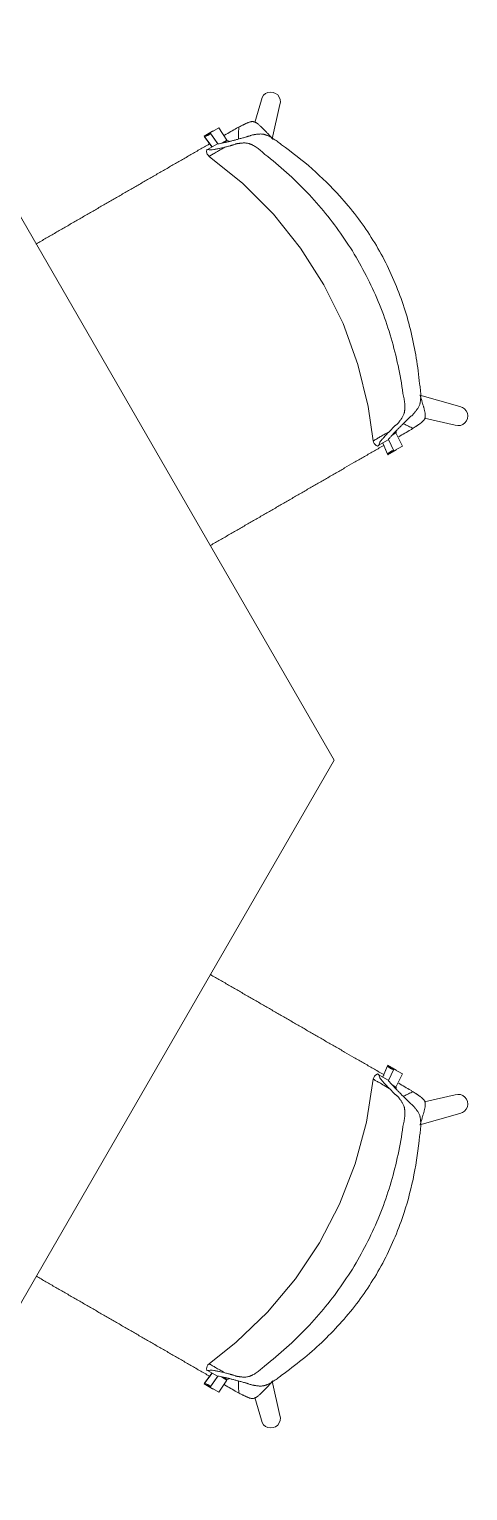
# Model space of a CAD drawing. Header units: millimetres. Extents: x 155927 to 326028, y -36033 to 97293.
# Drawn here: x 182875 to 183472, y 22766 to 24758 of the extents above; entities that cross this region are included whole.
import ezdxf

# ---------------------------------------------------------------- set-up
doc = ezdxf.new("R2010")
doc.units = ezdxf.units.MM
doc.header["$MEASUREMENT"] = 0
doc.layers.add('I-FURN', color=8, linetype='CONTINUOUS', lineweight=9)

msp = doc.modelspace()

# ---------------------------------------------------------------- linework, layer by layer
at = {"layer": 'I-FURN'}
for p, q in [((183290.3, 23762), (182715.3, 24757.9)), ((183191, 24661.6), (183182.3, 24631)), ((183205.9, 24608.6), (183216.3, 24655.2)), ((183121.4, 24616.8), (183133, 24623.5)), ((183133, 24623.5), (183144.1, 24606.9)), ((183124.4, 24618.9), (183112.9, 24612.3)), ((183112.9, 24612.3), (183123.8, 24597.6)), ((183113.3, 24611.4), (183123.7, 24597.6)), ((183130.1, 24601.3), (183118.3, 24594.5)), ((183131.7, 24601.6), (183121.4, 24616.8)), ((183131.6, 24601.6), (183121.9, 24616)), ((183144.1, 24606.9), (183136.5, 24602.5)), ((183144.6, 24606.1), (183139.5, 24603.2)), ((183116.3, 24591.3), (183116.5, 24593.4)), ((183116.7, 24589), (183116.3, 24591.3)), ((183117.3, 24587.6), (183116.7, 24589)), ((183118.3, 24586.1), (183117.3, 24587.6)), ((183119.7, 24584.7), (183118.3, 24586.1)), ((183119.7, 24584.7), (183165.7, 24547.6)), ((183165.7, 24547.6), (183207.4, 24505.8)), ((183207.4, 24505.8), (183244.4, 24459.6)), ((183244.4, 24459.6), (183276.1, 24409.7)), ((183276.1, 24409.7), (183302.3, 24356.7)), ((183302.3, 24356.7), (183322.6, 24301.2)), ((183322.6, 24301.2), (183336.8, 24243.8)), ((183336.8, 24243.8), (183343.6, 24197)), ((183461.6, 24243.7), (183407.1, 24259.2)), ((183413.4, 24227.7), (183455.2, 24218.4)), ((183369.4, 24204.9), (183374.5, 24207.8)), ((183371.5, 24207.2), (183374.1, 24208.7)), ((183374.5, 24207.8), (183383.3, 24189.9)), ((183343.6, 24197), (183344, 24195.1)), ((183344, 24195.1), (183344.9, 24193.4)), ((183344.9, 24193.4), (183345.8, 24192.3)), ((183345.8, 24192.3), (183347.6, 24190.8)), ((183347.6, 24190.8), (183349.5, 24189.9)), ((183363.1, 24197.7), (183351.3, 24190.9)), ((183356.6, 24194), (183363, 24178.9)), ((183356.7, 24194), (183363.5, 24178.1)), ((183363.5, 24178.1), (183375, 24184.8)), ((183371.7, 24183.2), (183364.1, 24198.9)), ((183383.3, 24189.9), (183371.7, 24183.2)), ((182715.4, 22766.1), (183290.3, 23762)), ((183363, 23345), (183356.6, 23330)), ((183363.5, 23345.9), (183356.7, 23330)), ((183375, 23339.2), (183363.5, 23345.9)), ((183343.6, 23327), (183334.4, 23268.6)), ((183344.1, 23329.1), (183343.6, 23327)), ((183345.3, 23331.1), (183344.1, 23329.1)), ((183346.3, 23332.2), (183345.3, 23331.1)), ((183347.8, 23333.3), (183346.3, 23332.2)), ((183349.5, 23334.1), (183347.8, 23333.3)), ((183351.3, 23333.1), (183363.1, 23326.3)), ((183364.1, 23325.1), (183371.7, 23340.7)), ((183371.7, 23340.7), (183383.3, 23334.1)), ((183383.3, 23334.1), (183374.5, 23316.1)), ((183374.5, 23316.1), (183369.4, 23319.1)), ((183374.1, 23315.3), (183371.5, 23316.8)), ((183455.2, 23305.6), (183413.4, 23296.3)), ((183334.4, 23268.6), (183319, 23211.6)), ((183407.1, 23264.8), (183461.6, 23280.3)), ((183319, 23211.6), (183297.5, 23156.5)), ((183297.5, 23156.5), (183270.2, 23104)), ((183270.2, 23104), (183237.4, 23054.9)), ((183237.4, 23054.9), (183199.4, 23009.5)), ((183199.4, 23009.5), (183156.8, 22968.5)), ((183156.8, 22968.5), (183119.7, 22939.2)), ((183123.8, 22926.3), (183112.9, 22911.7)), ((183123.7, 22926.4), (183113.3, 22912.6)), ((183116.3, 22932.4), (183116.6, 22934.3)), ((183116.5, 22930.6), (183116.3, 22932.4)), ((183116.6, 22934.3), (183117, 22935.7)), ((183117, 22935.7), (183118.2, 22937.7)), ((183118.2, 22937.7), (183119.7, 22939.2)), ((183118.3, 22929.5), (183130.1, 22922.7)), ((183112.9, 22911.7), (183124.4, 22905.1)), ((183121.4, 22907.1), (183131.7, 22922.4)), ((183133, 22900.5), (183121.4, 22907.1)), ((183121.9, 22908), (183131.6, 22922.4)), ((183144.1, 22917), (183133, 22900.5)), ((183136.5, 22921.5), (183144.1, 22917)), ((183139.5, 22920.8), (183144.6, 22917.9)), ((183216.3, 22868.8), (183205.9, 22915.4)), ((183182.3, 22893), (183191, 22862.4))]:
    msp.add_line(p, q, dxfattribs=at)
for centre, start, end in [((183203.9, 24659.2), 341.9896, 169.6059), ((183459.2, 24230.8), 251.9662, 79.5824), ((183459.2, 23293.2), 280.4176, 108.0338), ((183203.9, 22864.8), 190.3941, 18.0104)]:
    msp.add_arc(centre, 13.1, start, end, dxfattribs=at)
for centre, major_axis, start_param, end_param in [((183109.3, 24629.2), (-8.7, 15.1), 2.819103, 3.398599), ((183109.7, 24628.4), (-8.7, 15.1), 2.819103, 3.398599), ((183120.8, 24635.9), (-8.7, 15.1), 2.819103, 2.902745), ((183376, 24167.4), (-8.7, 15.1), 6.026179, 6.605675), ((183376.4, 24166.5), (-8.7, 15.1), 6.026179, 6.605675), ((183376, 23356.6), (-8.7, -15.1), 5.960696, 6.540192), ((183376.4, 23357.5), (-8.7, -15.1), 5.960696, 6.540192), ((183109.3, 22894.7), (-8.7, -15.1), 2.884586, 3.464082), ((183109.7, 22895.6), (-8.7, -15.1), 2.884586, 3.464082), ((183120.8, 22888.1), (-8.7, -15.1), 3.380441, 3.464082)]:
    msp.add_ellipse(centre, major_axis=major_axis, ratio=0.978487, start_param=start_param, end_param=end_param, dxfattribs=at)
for points in [[(183140.9, 24613.6), (183146.6, 24616.9), (183152, 24620), (183157.3, 24623.1)], [(183157.3, 24623.1), (183157.9, 24623.4), (183159, 24624), (183160.2, 24624.5), (183160.8, 24624.8)], [(183130.1, 24601.3), (183131.2, 24601.5), (183133.6, 24601.9), (183136.2, 24602.4), (183137.5, 24602.7)], [(183206.7, 24607.8), (183205.9, 24608.8), (183205.1, 24609.7), (183204.3, 24610.7)], [(183204.3, 24610.7), (183205.1, 24609.7), (183205.9, 24608.8), (183206.6, 24607.9)], [(183118.3, 24594.5), (183117.8, 24594.2), (183117.1, 24593.8), (183116.5, 24593.4), (183116.4, 24593.4), (183116.8, 24593.6), (183117.2, 24593.8)], [(183141.3, 24597.2), (183139.3, 24596.7), (183135.4, 24595.7), (183130.3, 24594.7), (183125.9, 24593.9), (183122.3, 24593.5), (183119.7, 24593.7), (183118.7, 24594.2), (183118.3, 24594.5)], [(183351.3, 24190.9), (183351.2, 24191.4), (183351.4, 24192.5), (183352.5, 24194.9), (183354.6, 24197.8), (183357.5, 24201.2), (183360.9, 24205.1), (183363.7, 24208), (183365.2, 24209.4)], [(183368.1, 24203.4), (183367.1, 24202.4), (183365.4, 24200.4), (183363.8, 24198.6), (183363.1, 24197.7)], [(183394.6, 24212), (183389.3, 24209), (183383.9, 24205.8), (183378.2, 24202.5)], [(183397.9, 24214.1), (183397.3, 24213.8), (183396.3, 24213.1), (183395.2, 24212.4), (183394.6, 24212)], [(183350.2, 24190.2), (183349.8, 24190.1), (183349.4, 24189.8), (183349.5, 24189.9), (183350.1, 24190.2), (183350.8, 24190.6), (183351.3, 24190.9)], [(183351.3, 23333.1), (183350.8, 23333.4), (183350.1, 23333.8), (183349.5, 23334.1), (183349.4, 23334.2), (183349.8, 23333.9), (183350.2, 23333.7)], [(183365.2, 23314.5), (183363.7, 23316), (183360.9, 23318.9), (183357.5, 23322.8), (183354.6, 23326.2), (183352.5, 23329.1), (183351.4, 23331.5), (183351.2, 23332.6), (183351.3, 23333.1)], [(183363.1, 23326.3), (183363.8, 23325.4), (183365.4, 23323.6), (183367.1, 23321.6), (183368.1, 23320.6)], [(183378.2, 23321.4), (183383.9, 23318.2), (183389.3, 23315), (183394.6, 23312)], [(183394.6, 23312), (183395.2, 23311.6), (183396.3, 23310.9), (183397.3, 23310.2), (183397.9, 23309.9)], [(183117.2, 22930.2), (183116.8, 22930.4), (183116.4, 22930.6), (183116.5, 22930.5), (183117.1, 22930.2), (183117.8, 22929.8), (183118.3, 22929.5)], [(183118.3, 22929.5), (183118.7, 22929.8), (183119.7, 22930.2), (183122.3, 22930.5), (183125.9, 22930.1), (183130.3, 22929.3), (183135.4, 22928.3), (183139.3, 22927.3), (183141.3, 22926.8)], [(183137.5, 22921.2), (183136.2, 22921.5), (183133.6, 22922.1), (183131.2, 22922.5), (183130.1, 22922.7)], [(183157.3, 22900.9), (183152, 22903.9), (183146.6, 22907.1), (183140.9, 22910.3)], [(183206.6, 22916.1), (183205.9, 22915.2), (183205.1, 22914.2), (183204.3, 22913.3)], [(183204.3, 22913.3), (183205.1, 22914.3), (183205.9, 22915.2), (183206.7, 22916.1)], [(183160.8, 22899.1), (183160.2, 22899.4), (183159, 22900), (183157.9, 22900.6), (183157.3, 22900.9)]]:
    msp.add_open_spline(points, degree=3, dxfattribs=at)
for points, knots in [([(183160.8, 24624.8), (183160.3, 24622.4), (183159.8, 24617.7), (183159.7, 24612.2), (183159.9, 24609.1), (183160, 24608.2)], [0, 0, 0, 0, 0.02777778, 0.05555556, 0.06696683, 0.06696683, 0.06696683, 0.06696683]), ([(183160.8, 24624.8), (183161.7, 24625.3), (183163.2, 24626.1), (183164.9, 24626.9), (183165.9, 24627.4), (183166.7, 24627.8), (183167.4, 24628.1), (183168.3, 24628.6), (183169.4, 24629.1), (183170.5, 24629.6), (183171.3, 24630), (183171.8, 24630.2), (183172.2, 24630.4), (183172.5, 24630.5), (183173, 24630.7), (183173.9, 24631), (183175, 24631.5), (183176.3, 24631.8), (183177.6, 24632.1), (183179, 24632.1), (183180.5, 24632), (183181.7, 24631.6), (183182.7, 24631.1), (183183.4, 24630.8), (183184.1, 24630.4), (183185.1, 24629.8), (183186.2, 24628.9), (183187.6, 24627.8), (183189, 24626.5), (183190.4, 24625.3), (183191.5, 24624.2), (183192.7, 24623), (183193.9, 24621.8), (183195.2, 24620.4), (183197, 24618.6), (183200.1, 24615.3), (183202.7, 24612.4), (183204.3, 24610.7)], [0, 0, 0, 0, 0.0625, 0.09375, 0.109375, 0.125, 0.140625, 0.15625, 0.1875, 0.21875, 0.234375, 0.242188, 0.25, 0.257812, 0.265625, 0.28125, 0.3125, 0.34375, 0.375, 0.40625, 0.4375, 0.46875, 0.484375, 0.5, 0.515625, 0.53125, 0.5625, 0.59375, 0.625, 0.65625, 0.6875, 0.71875, 0.75, 0.78125, 0.8125, 0.875, 1, 1, 1, 1]), ([(182883.9, 24465.2), (182884.1, 24465.3), (182888.5, 24467.9), (182897.5, 24473.1), (182910.7, 24480.7), (182923.8, 24488.3), (182934.7, 24494.6), (182943.5, 24499.6), (182950.1, 24503.5), (182956.7, 24507.3), (182965.4, 24512.3), (182976.1, 24518.5), (182986.8, 24524.6), (182995.4, 24529.6), (183002, 24533.4), (183008.5, 24537.2), (183017.2, 24542.2), (183027.9, 24548.4), (183038.7, 24554.6), (183047.5, 24559.7), (183054.1, 24563.5), (183060.8, 24567.4), (183069.5, 24572.4), (183080.3, 24578.6), (183093.4, 24586.2), (183106.7, 24593.9), (183116, 24599.3), (183120.9, 24602), (183121.3, 24602.3)], [-0.751114, -0.751114, -0.751114, -0.751114, -0.75, -0.7142857, -0.6785714, -0.6428571, -0.6071429, -0.5892857, -0.5714286, -0.5535714, -0.5357143, -0.5, -0.4642857, -0.4464286, -0.4285714, -0.4107143, -0.3928571, -0.3571429, -0.3214286, -0.3035714, -0.2857143, -0.2678571, -0.25, -0.2142857, -0.1785714, -0.1428571, -0.1071429, -0.103964, -0.103964, -0.103964, -0.103964]), ([(183137.5, 24602.7), (183139.5, 24603.1), (183142.8, 24603.8), (183147.9, 24605.1), (183152, 24606.1), (183156.2, 24607.2), (183160.7, 24608.5), (183164.7, 24609.6), (183168.1, 24610.5), (183170.2, 24611), (183171.9, 24611.6), (183173.5, 24612.1), (183175.1, 24612.7), (183176.8, 24613.3), (183178.1, 24613.7), (183179.3, 24614), (183180.2, 24614.1), (183180.8, 24614.2), (183181.2, 24614.2), (183181.6, 24614.3), (183182.1, 24614.4), (183183.1, 24614.5), (183184.5, 24614.7), (183186.3, 24615), (183188.1, 24615.1), (183190.1, 24615.2), (183192.1, 24615.1), (183193.9, 24614.8), (183195.3, 24614.5), (183196, 24614.2), (183196.6, 24614), (183197.2, 24613.8), (183198, 24613.5), (183199.4, 24613), (183201.5, 24612), (183204.2, 24610.7), (183207.7, 24608.6), (183212.4, 24605.4), (183216.4, 24602.2), (183218.4, 24600.5)], [0, 0, 0, 0, 0.142857, 0.214286, 0.285714, 0.357143, 0.428571, 0.5, 0.535714, 0.571429, 0.589286, 0.607143, 0.642857, 0.660714, 0.678571, 0.696429, 0.705357, 0.709821, 0.714286, 0.71875, 0.723214, 0.732143, 0.75, 0.767857, 0.785714, 0.803571, 0.821429, 0.839286, 0.848214, 0.852679, 0.857143, 0.861607, 0.866071, 0.875, 0.892857, 0.910714, 0.928571, 0.964286, 1, 1, 1, 1]), ([(183195.9, 24587.4), (183194, 24589.2), (183190.4, 24592.5), (183186, 24595.8), (183182.7, 24598), (183180.2, 24599.5), (183178.2, 24600.5), (183176.8, 24601.1), (183176.1, 24601.4), (183175.5, 24601.6), (183174.9, 24601.9), (183174.2, 24602.1), (183172.9, 24602.5), (183171.1, 24602.8), (183169, 24603), (183167.1, 24603), (183165.2, 24602.8), (183163.4, 24602.6), (183162, 24602.5), (183161.1, 24602.4), (183160.5, 24602.3), (183160.2, 24602.3), (183159.8, 24602.2), (183159.3, 24602.2), (183158.5, 24602.1), (183157.4, 24601.9), (183156.2, 24601.6), (183154.8, 24601.1), (183153.4, 24600.6), (183152, 24600.1), (183150.8, 24599.7), (183149.6, 24599.4), (183148, 24599), (183145.3, 24598.2), (183142.9, 24597.6), (183141.3, 24597.2)], [0, 0, 0, 0, 0.0625, 0.125, 0.15625, 0.1875, 0.21875, 0.234375, 0.242188, 0.25, 0.257812, 0.265625, 0.28125, 0.3125, 0.34375, 0.375, 0.40625, 0.4375, 0.46875, 0.484375, 0.492188, 0.5, 0.507812, 0.515625, 0.53125, 0.5625, 0.59375, 0.625, 0.6875, 0.71875, 0.75, 0.78125, 0.8125, 0.875, 1, 1, 1, 1]), ([(183147.1, 24604.9), (183146.7, 24605.1), (183145.8, 24605.6), (183144.9, 24605.9), (183144.5, 24606.1)], [-0.5281276, -0.5281276, -0.5281276, -0.5281276, -0.3333333, -0.1189454, -0.1189454, -0.1189454, -0.1189454]), ([(183218.4, 24600.5), (183232.9, 24590.3), (183260.8, 24568.4), (183302.9, 24527), (183342.5, 24475.4), (183375.3, 24412.4), (183393.3, 24356.1), (183402.6, 24309.8), (183405.5, 24286.4), (183406.6, 24274.6)], [-1, -1, -1, -1, -0.863636, -0.727273, -0.545455, -0.363636, -0.181818, -0.090909, 0, 0, 0, 0]), ([(183119.7, 24584.7), (183119.7, 24584.7), (183119.8, 24584.8), (183120.3, 24585.1), (183121, 24585.5), (183122.8, 24586.5), (183126.2, 24588.5), (183132.4, 24592.1), (183138.1, 24595.3), (183141.3, 24597.2)], [0.3374293, 0.3374293, 0.3374293, 0.3374293, 0.3888889, 0.4444444, 0.5138889, 0.5833333, 0.7222222, 0.8611111, 1, 1, 1, 1]), ([(183384, 24261.6), (183382.2, 24274.3), (183377.8, 24299.7), (183365.2, 24349.6), (183342.3, 24410), (183303.5, 24477.1), (183262.7, 24527.1), (183225.7, 24563), (183206, 24579.5), (183195.9, 24587.4)], [-1, -1, -1, -1, -0.9, -0.8, -0.6, -0.4, -0.2, -0.1, 0, 0, 0, 0]), ([(183365.2, 24209.4), (183366.3, 24210.6), (183368, 24212.4), (183370.1, 24214.4), (183371.2, 24215.6), (183372.1, 24216.5), (183373, 24217.3), (183374.1, 24218.3), (183375.3, 24219.2), (183376.4, 24220.2), (183377.3, 24221.1), (183378, 24221.9), (183378.5, 24222.5), (183378.8, 24222.9), (183379, 24223.2), (183379.2, 24223.6), (183379.5, 24224), (183380.1, 24224.7), (183380.9, 24225.9), (183382, 24227.3), (183383, 24228.9), (183384, 24230.6), (183384.9, 24232.4), (183385.5, 24234.2), (183385.9, 24235.5), (183386, 24236.3), (183386.1, 24236.9), (183386.2, 24237.5), (183386.3, 24238.3), (183386.5, 24239.8), (183386.6, 24242), (183386.6, 24244.8), (183386.3, 24248.9), (183385.6, 24254.3), (183384.6, 24259.1), (183384, 24261.6)], [0, 0, 0, 0, 0.125, 0.1875, 0.21875, 0.25, 0.28125, 0.3125, 0.375, 0.40625, 0.4375, 0.46875, 0.484375, 0.492188, 0.5, 0.507812, 0.515625, 0.53125, 0.5625, 0.59375, 0.625, 0.65625, 0.6875, 0.71875, 0.734375, 0.742188, 0.75, 0.757812, 0.765625, 0.78125, 0.8125, 0.84375, 0.875, 0.9375, 1, 1, 1, 1]), ([(183406.6, 24274.6), (183407.1, 24272), (183407.8, 24267), (183408.2, 24261.3), (183408.3, 24257.1), (183408.1, 24254.2), (183407.9, 24251.9), (183407.7, 24250.4), (183407.5, 24249.6), (183407.4, 24248.9), (183407.3, 24248.3), (183407.1, 24247.5), (183406.7, 24246.2), (183406.1, 24244.5), (183405.1, 24242.7), (183404.1, 24241), (183403, 24239.5), (183401.9, 24238.1), (183401, 24237), (183400.4, 24236.2), (183400.1, 24235.8), (183399.9, 24235.5), (183399.6, 24235.1), (183399.3, 24234.7), (183398.7, 24234), (183397.9, 24233.1), (183396.9, 24232.1), (183395.5, 24231), (183394.2, 24229.9), (183392.9, 24228.8), (183391.9, 24227.9), (183391, 24226.9), (183389.7, 24225.7), (183387.6, 24223.6), (183384.6, 24220.6), (183381.3, 24217.3), (183378.2, 24214.2), (183375.3, 24211.2), (183372.5, 24208.4), (183370.1, 24205.8), (183368.7, 24204.2), (183368.1, 24203.4)], [0, 0, 0, 0, 0.035714, 0.071429, 0.089286, 0.107143, 0.125, 0.133929, 0.138393, 0.142857, 0.147321, 0.151786, 0.160714, 0.178571, 0.196429, 0.214286, 0.232143, 0.25, 0.267857, 0.276786, 0.28125, 0.285714, 0.290179, 0.294643, 0.303571, 0.321429, 0.339286, 0.357143, 0.392857, 0.410714, 0.428571, 0.446429, 0.464286, 0.5, 0.571429, 0.642857, 0.714286, 0.785714, 0.857143, 0.928571, 1, 1, 1, 1]), ([(183407.4, 24258.9), (183408.1, 24256.6), (183409.3, 24253), (183410.6, 24248.6), (183411.3, 24246.2), (183411.8, 24244.4), (183412.3, 24242.7), (183412.7, 24241.1), (183413.1, 24239.5), (183413.5, 24237.8), (183413.9, 24235.9), (183414.2, 24234.1), (183414.3, 24232.7), (183414.4, 24231.6), (183414.4, 24230.8), (183414.3, 24230), (183414.2, 24228.9), (183413.9, 24227.6), (183413.3, 24226.3), (183412.6, 24225.1), (183411.7, 24224.1), (183410.7, 24223.2), (183409.8, 24222.4), (183409.1, 24221.8), (183408.7, 24221.5), (183408.4, 24221.3), (183408.1, 24221), (183407.6, 24220.7), (183406.9, 24220.2), (183405.9, 24219.5), (183404.9, 24218.8), (183404.1, 24218.2), (183403.4, 24217.8), (183402.7, 24217.3), (183401.8, 24216.7), (183400.2, 24215.6), (183398.8, 24214.7), (183397.9, 24214.1)], [0, 0, 0, 0, 0.125, 0.1875, 0.21875, 0.25, 0.28125, 0.3125, 0.34375, 0.375, 0.40625, 0.4375, 0.46875, 0.484375, 0.5, 0.515625, 0.53125, 0.5625, 0.59375, 0.625, 0.65625, 0.6875, 0.71875, 0.734375, 0.742188, 0.75, 0.757812, 0.765625, 0.78125, 0.8125, 0.84375, 0.859375, 0.875, 0.890625, 0.90625, 0.9375, 1, 1, 1, 1]), ([(183365.2, 24209.4), (183362.6, 24207.9), (183357.9, 24205.3), (183352.4, 24202.1), (183348.3, 24199.7), (183346, 24198.4), (183344.8, 24197.6), (183344.1, 24197.3), (183343.7, 24197), (183343.6, 24197), (183343.6, 24197)], [0, 0, 0, 0, 0.1111111, 0.2222222, 0.3333333, 0.4444444, 0.5, 0.5555556, 0.6111111, 0.6625707, 0.6625707, 0.6625707, 0.6625707]), ([(183374.5, 24207.8), (183374.5, 24208.3), (183374.6, 24209.2), (183374.7, 24210.1), (183374.8, 24210.6)], [-0.8741323, -0.8741323, -0.8741323, -0.8741323, -0.6666667, -0.4718724, -0.4718724, -0.4718724, -0.4718724]), ([(183384.3, 24220.9), (183384.7, 24220.7), (183386.9, 24219.2), (183391.2, 24216.8), (183395.6, 24215), (183397.9, 24214.1)], [0.93933321, 0.93933321, 0.93933321, 0.93933321, 0.94444444, 0.97222222, 1, 1, 1, 1]), ([(183358.6, 24191.2), (183358, 24190.9), (183355.2, 24189.3), (183350.1, 24186.3), (183343.4, 24182.4), (183336.7, 24178.6), (183327.9, 24173.5), (183317.2, 24167.3), (183306.6, 24161.2), (183298, 24156.3), (183291.5, 24152.5), (183284.9, 24148.7), (183276.2, 24143.6), (183265.4, 24137.4), (183252.5, 24130), (183239.4, 24122.4), (183226.3, 24114.8), (183213.3, 24107.3), (183202.5, 24101.1), (183193.8, 24096), (183187.1, 24092.2), (183180.5, 24088.4), (183171.8, 24083.4), (183161.1, 24077.2), (183150.2, 24070.9), (183141.5, 24065.9), (183134.9, 24062.1), (183128.3, 24058.3), (183123.8, 24055.7), (183121.5, 24054.3), (183121.3, 24054.2)], [-0.8977274, -0.8977274, -0.8977274, -0.8977274, -0.8928571, -0.875, -0.8571429, -0.8392857, -0.8214286, -0.7857143, -0.75, -0.7321429, -0.7142857, -0.6964286, -0.6785714, -0.6428571, -0.6071429, -0.5714286, -0.5357143, -0.5, -0.4642857, -0.4464286, -0.4285714, -0.4107143, -0.3928571, -0.3571429, -0.3214286, -0.3035714, -0.2857143, -0.2678571, -0.25, -0.2485148, -0.2485148, -0.2485148, -0.2485148]), ([(183121.3, 23469.8), (183121.5, 23469.7), (183123.8, 23468.3), (183128.3, 23465.7), (183134.9, 23461.9), (183141.5, 23458.1), (183150.2, 23453.1), (183161.1, 23446.8), (183171.8, 23440.6), (183180.5, 23435.6), (183187.1, 23431.8), (183193.8, 23427.9), (183202.5, 23422.9), (183213.3, 23416.6), (183226.3, 23409.2), (183239.4, 23401.6), (183252.5, 23394), (183265.4, 23386.6), (183276.2, 23380.3), (183284.9, 23375.3), (183291.5, 23371.5), (183298, 23367.7), (183306.6, 23362.8), (183317.2, 23356.7), (183327.9, 23350.5), (183336.7, 23345.4), (183343.4, 23341.6), (183350.1, 23337.7), (183355.2, 23334.7), (183358, 23333.1), (183358.6, 23332.7)], [-0.7515277, -0.7515277, -0.7515277, -0.7515277, -0.75, -0.7321429, -0.7142857, -0.6964286, -0.6785714, -0.6428571, -0.6071429, -0.5892857, -0.5714286, -0.5535714, -0.5357143, -0.5, -0.4642857, -0.4285714, -0.3928571, -0.3571429, -0.3214286, -0.3035714, -0.2857143, -0.2678571, -0.25, -0.2142857, -0.1785714, -0.1607143, -0.1428571, -0.125, -0.1071429, -0.1022726, -0.1022726, -0.1022726, -0.1022726]), ([(183343.6, 23327), (183343.6, 23327), (183343.7, 23326.9), (183344.2, 23326.7), (183344.9, 23326.2), (183346.7, 23325.2), (183350, 23323.3), (183356.3, 23319.7), (183361.9, 23316.4), (183365.2, 23314.5)], [0.3374293, 0.3374293, 0.3374293, 0.3374293, 0.3888889, 0.4444444, 0.5138889, 0.5833333, 0.7222222, 0.8611111, 1, 1, 1, 1]), ([(183384, 23262.4), (183384.6, 23264.9), (183385.6, 23269.7), (183386.3, 23275.1), (183386.6, 23279.1), (183386.6, 23282), (183386.5, 23284.2), (183386.3, 23285.7), (183386.2, 23286.5), (183386.1, 23287.1), (183386, 23287.7), (183385.9, 23288.5), (183385.5, 23289.8), (183384.9, 23291.5), (183384, 23293.4), (183383, 23295.1), (183382, 23296.7), (183380.9, 23298.1), (183380.1, 23299.2), (183379.5, 23300), (183379.2, 23300.4), (183379, 23300.7), (183378.8, 23301.1), (183378.5, 23301.5), (183378, 23302.1), (183377.3, 23302.9), (183376.4, 23303.8), (183375.3, 23304.8), (183374.1, 23305.7), (183373, 23306.7), (183372.1, 23307.5), (183371.2, 23308.4), (183370.1, 23309.6), (183368, 23311.6), (183366.3, 23313.4), (183365.2, 23314.5)], [0, 0, 0, 0, 0.0625, 0.125, 0.15625, 0.1875, 0.21875, 0.234375, 0.242188, 0.25, 0.257812, 0.265625, 0.28125, 0.3125, 0.34375, 0.375, 0.40625, 0.4375, 0.46875, 0.484375, 0.492188, 0.5, 0.507812, 0.515625, 0.53125, 0.5625, 0.59375, 0.625, 0.6875, 0.71875, 0.75, 0.78125, 0.8125, 0.875, 1, 1, 1, 1]), ([(183368.1, 23320.6), (183369.4, 23319.1), (183371.6, 23316.5), (183375.3, 23312.8), (183378.2, 23309.8), (183381.3, 23306.6), (183384.6, 23303.4), (183387.6, 23300.4), (183390, 23298), (183391.6, 23296.4), (183392.9, 23295.2), (183394.2, 23294.1), (183395.5, 23293), (183396.9, 23291.8), (183397.9, 23290.9), (183398.7, 23290), (183399.3, 23289.3), (183399.6, 23288.9), (183399.9, 23288.5), (183400.1, 23288.2), (183400.4, 23287.8), (183401, 23287), (183401.9, 23285.9), (183403, 23284.5), (183404.1, 23283), (183405.1, 23281.3), (183406.1, 23279.5), (183406.7, 23277.8), (183407.1, 23276.4), (183407.3, 23275.7), (183407.4, 23275), (183407.5, 23274.4), (183407.7, 23273.6), (183407.9, 23272.1), (183408.1, 23269.8), (183408.3, 23266.8), (183408.2, 23262.7), (183407.8, 23257), (183407.1, 23252), (183406.6, 23249.4)], [0, 0, 0, 0, 0.142857, 0.214286, 0.285714, 0.357143, 0.428571, 0.5, 0.535714, 0.571429, 0.589286, 0.607143, 0.642857, 0.660714, 0.678571, 0.696429, 0.705357, 0.709821, 0.714286, 0.71875, 0.723214, 0.732143, 0.75, 0.767857, 0.785714, 0.803571, 0.821429, 0.839286, 0.848214, 0.852679, 0.857143, 0.861607, 0.866071, 0.875, 0.892857, 0.910714, 0.928571, 0.964286, 1, 1, 1, 1]), ([(183374.8, 23313.4), (183374.7, 23313.9), (183374.6, 23314.8), (183374.5, 23315.7), (183374.5, 23316.1)], [-0.5281276, -0.5281276, -0.5281276, -0.5281276, -0.3333333, -0.1258677, -0.1258677, -0.1258677, -0.1258677]), ([(183397.9, 23309.9), (183395.6, 23309), (183391.2, 23307.2), (183386.9, 23304.7), (183384.7, 23303.3), (183384.3, 23303.1)], [0, 0, 0, 0, 0.02777778, 0.05555556, 0.06066679, 0.06066679, 0.06066679, 0.06066679]), ([(183397.9, 23309.9), (183398.8, 23309.3), (183400.2, 23308.4), (183401.8, 23307.3), (183402.7, 23306.7), (183403.4, 23306.2), (183404.1, 23305.8), (183404.9, 23305.2), (183405.9, 23304.5), (183406.9, 23303.8), (183407.6, 23303.3), (183408.1, 23303), (183408.4, 23302.7), (183408.7, 23302.5), (183409.1, 23302.2), (183409.8, 23301.6), (183410.7, 23300.8), (183411.7, 23299.9), (183412.6, 23298.9), (183413.3, 23297.7), (183413.9, 23296.3), (183414.2, 23295.1), (183414.3, 23294), (183414.4, 23293.2), (183414.4, 23292.4), (183414.3, 23291.3), (183414.2, 23289.8), (183413.9, 23288.1), (183413.5, 23286.2), (183413.1, 23284.5), (183412.7, 23282.8), (183412.3, 23281.3), (183411.8, 23279.6), (183411.3, 23277.8), (183410.6, 23275.4), (183409.3, 23271), (183408.1, 23267.4), (183407.4, 23265.1)], [0, 0, 0, 0, 0.0625, 0.09375, 0.109375, 0.125, 0.140625, 0.15625, 0.1875, 0.21875, 0.234375, 0.242188, 0.25, 0.257812, 0.265625, 0.28125, 0.3125, 0.34375, 0.375, 0.40625, 0.4375, 0.46875, 0.484375, 0.5, 0.515625, 0.53125, 0.5625, 0.59375, 0.625, 0.65625, 0.6875, 0.71875, 0.75, 0.78125, 0.8125, 0.875, 1, 1, 1, 1]), ([(183195.9, 22936.5), (183206, 22944.4), (183225.7, 22961), (183262.7, 22996.9), (183303.5, 23046.9), (183342.3, 23114), (183365.2, 23174.3), (183377.8, 23224.3), (183382.2, 23249.6), (183384, 23262.4)], [-1, -1, -1, -1, -0.9, -0.8, -0.6, -0.4, -0.2, -0.1, 0, 0, 0, 0]), ([(183406.6, 23249.4), (183405, 23231.7), (183400, 23196.7), (183385.2, 23139.5), (183360.3, 23079.4), (183322.1, 23019.5), (183282.4, 22975.7), (183246.9, 22944.5), (183228.1, 22930.3), (183218.4, 22923.5)], [-1, -1, -1, -1, -0.863636, -0.727273, -0.545455, -0.363636, -0.181818, -0.090909, 0, 0, 0, 0]), ([(183121.2, 22921.7), (183120.9, 22921.9), (183116.1, 22924.7), (183106.7, 22930.1), (183093.4, 22937.8), (183080.3, 22945.3), (183069.5, 22951.6), (183060.8, 22956.6), (183054.1, 22960.5), (183047.5, 22964.3), (183038.7, 22969.3), (183027.9, 22975.6), (183017.2, 22981.8), (183008.5, 22986.8), (183002, 22990.6), (182995.4, 22994.4), (182986.8, 22999.3), (182976.1, 23005.5), (182965.4, 23011.7), (182956.7, 23016.7), (182950.1, 23020.5), (182943.5, 23024.4), (182934.7, 23029.4), (182923.8, 23035.7), (182910.7, 23043.2), (182897.5, 23050.9), (182888.5, 23056.1), (182884.1, 23058.7), (182883.9, 23058.7)], [-0.896036, -0.896036, -0.896036, -0.896036, -0.8928571, -0.8571429, -0.8214286, -0.7857143, -0.75, -0.7321429, -0.7142857, -0.6964286, -0.6785714, -0.6428571, -0.6071429, -0.5892857, -0.5714286, -0.5535714, -0.5357143, -0.5, -0.4642857, -0.4464286, -0.4285714, -0.4107143, -0.3928571, -0.3571429, -0.3214286, -0.2857143, -0.25, -0.2489174, -0.2489174, -0.2489174, -0.2489174]), ([(183141.3, 22926.8), (183138.7, 22928.3), (183134, 22930.9), (183128.5, 22934.1), (183124.4, 22936.5), (183122.1, 22937.8), (183120.9, 22938.6), (183120.2, 22938.9), (183119.8, 22939.2), (183119.7, 22939.2), (183119.7, 22939.2)], [0, 0, 0, 0, 0.1111111, 0.2222222, 0.3333333, 0.4444444, 0.5, 0.5555556, 0.6111111, 0.6625707, 0.6625707, 0.6625707, 0.6625707]), ([(183141.3, 22926.8), (183142.9, 22926.4), (183145.3, 22925.8), (183148, 22925), (183149.6, 22924.6), (183150.8, 22924.3), (183152, 22923.9), (183153.4, 22923.4), (183154.8, 22922.9), (183156.2, 22922.4), (183157.4, 22922.1), (183158.5, 22921.9), (183159.3, 22921.8), (183159.8, 22921.7), (183160.2, 22921.7), (183160.5, 22921.7), (183161.1, 22921.6), (183162, 22921.5), (183163.4, 22921.3), (183165.2, 22921.1), (183167.1, 22921), (183169, 22921), (183171.1, 22921.2), (183172.9, 22921.5), (183174.2, 22921.9), (183174.9, 22922.1), (183175.5, 22922.3), (183176.1, 22922.6), (183176.8, 22922.9), (183178.2, 22923.5), (183180.2, 22924.5), (183182.7, 22925.9), (183186, 22928.1), (183190.4, 22931.5), (183194, 22934.7), (183195.9, 22936.5)], [0, 0, 0, 0, 0.125, 0.1875, 0.21875, 0.25, 0.28125, 0.3125, 0.375, 0.40625, 0.4375, 0.46875, 0.484375, 0.492188, 0.5, 0.507812, 0.515625, 0.53125, 0.5625, 0.59375, 0.625, 0.65625, 0.6875, 0.71875, 0.734375, 0.742188, 0.75, 0.757812, 0.765625, 0.78125, 0.8125, 0.84375, 0.875, 0.9375, 1, 1, 1, 1]), ([(183218.4, 22923.5), (183216.4, 22921.8), (183212.4, 22918.6), (183207.7, 22915.4), (183204.2, 22913.3), (183201.5, 22912), (183199.4, 22911), (183198, 22910.4), (183197.2, 22910.1), (183196.6, 22909.9), (183196, 22909.7), (183195.3, 22909.5), (183193.9, 22909.2), (183192.1, 22908.9), (183190.1, 22908.8), (183188.1, 22908.8), (183186.3, 22909), (183184.5, 22909.3), (183183.1, 22909.5), (183182.1, 22909.6), (183181.6, 22909.7), (183181.2, 22909.7), (183180.8, 22909.8), (183180.2, 22909.9), (183179.3, 22910), (183178.1, 22910.3), (183176.8, 22910.7), (183175.1, 22911.2), (183173.5, 22911.8), (183171.9, 22912.4), (183170.6, 22912.8), (183169.4, 22913.2), (183167.7, 22913.6), (183164.7, 22914.4), (183160.7, 22915.5), (183156.2, 22916.7), (183152, 22917.9), (183147.9, 22918.9), (183144.1, 22919.9), (183140.6, 22920.7), (183138.5, 22921.1), (183137.5, 22921.2)], [0, 0, 0, 0, 0.035714, 0.071429, 0.089286, 0.107143, 0.125, 0.133929, 0.138393, 0.142857, 0.147321, 0.151786, 0.160714, 0.178571, 0.196429, 0.214286, 0.232143, 0.25, 0.267857, 0.276786, 0.28125, 0.285714, 0.290179, 0.294643, 0.303571, 0.321429, 0.339286, 0.357143, 0.392857, 0.410714, 0.428571, 0.446429, 0.464286, 0.5, 0.571429, 0.642857, 0.714286, 0.785714, 0.857143, 0.928571, 1, 1, 1, 1]), ([(183144.5, 22917.9), (183144.9, 22918), (183145.8, 22918.4), (183146.7, 22918.8), (183147.1, 22919.1)], [-0.8810546, -0.8810546, -0.8810546, -0.8810546, -0.6666667, -0.4718724, -0.4718724, -0.4718724, -0.4718724]), ([(183160, 22915.8), (183159.9, 22914.9), (183159.7, 22911.8), (183159.8, 22906.3), (183160.3, 22901.6), (183160.8, 22899.1)], [0.93303317, 0.93303317, 0.93303317, 0.93303317, 0.94444444, 0.97222222, 1, 1, 1, 1]), ([(183204.3, 22913.3), (183202.7, 22911.5), (183200.1, 22908.7), (183197, 22905.4), (183195.2, 22903.5), (183193.9, 22902.2), (183192.7, 22901), (183191.5, 22899.8), (183190.4, 22898.7), (183189, 22897.4), (183187.6, 22896.2), (183186.2, 22895.1), (183185.1, 22894.2), (183184.1, 22893.6), (183183.4, 22893.2), (183182.7, 22892.8), (183181.7, 22892.4), (183180.5, 22892), (183179, 22891.8), (183177.6, 22891.9), (183176.3, 22892.1), (183175, 22892.5), (183173.9, 22892.9), (183173, 22893.3), (183172.5, 22893.5), (183172.2, 22893.6), (183171.8, 22893.8), (183171.3, 22894), (183170.5, 22894.3), (183169.4, 22894.9), (183168.3, 22895.4), (183167.4, 22895.8), (183166.7, 22896.2), (183165.9, 22896.5), (183164.9, 22897), (183163.2, 22897.9), (183161.7, 22898.7), (183160.8, 22899.1)], [0, 0, 0, 0, 0.125, 0.1875, 0.21875, 0.25, 0.28125, 0.3125, 0.34375, 0.375, 0.40625, 0.4375, 0.46875, 0.484375, 0.5, 0.515625, 0.53125, 0.5625, 0.59375, 0.625, 0.65625, 0.6875, 0.71875, 0.734375, 0.742188, 0.75, 0.757812, 0.765625, 0.78125, 0.8125, 0.84375, 0.859375, 0.875, 0.890625, 0.90625, 0.9375, 1, 1, 1, 1])]:
    msp.add_open_spline(points, degree=3, knots=knots, dxfattribs=at)

doc.saveas('drawing.dxf')
